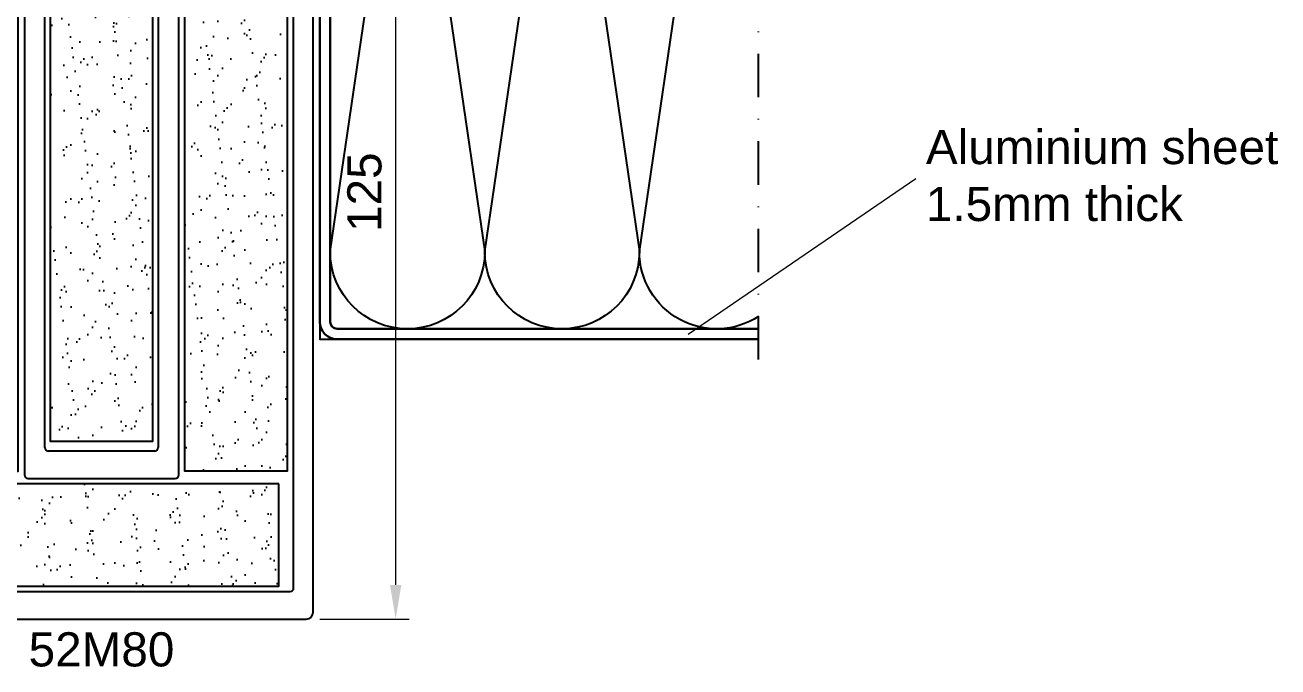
# Model space of a CAD drawing. Header units: millimetres. Extents: x 22319 to 27873, y 35287 to 39437.
# Drawn here: x 22554.6 to 22738.1, y 38482.6 to 38576.6 of the extents above; entities that cross this region are included whole.
import ezdxf
from ezdxf.enums import TextEntityAlignment as Align

# ---------------------------------------------------------------- set-up
doc = ezdxf.new("R2010")
doc.units = ezdxf.units.MM
doc.header["$LTSCALE"] = 0.5
doc.linetypes.add('DASHDOT', pattern=[25.4, 12.7, -6.35, 0, -6.35])
for name, color, linetype, lineweight in [('AM_0', 7, 'Continuous', 30), ('AM_4', 3, 'Continuous', 25), ('AM_5', 3, 'Continuous', 18), ('AM_6', 2, 'Continuous', 20), ('AM_7', 4, 'DASHDOT', 25), ('AM_8', 1, 'Continuous', 25)]:
    doc.layers.add(name, color=color, linetype=linetype, lineweight=lineweight)
doc.layers.add('PROFILE_PO', color=2, linetype='Continuous')
doc.styles.add('Border', font='ARIAL.TTF')
doc.styles.get("Standard").update_dxf_attribs({"font": 'ARIAL.TTF'})
doc.dimstyles.new('SBS_DIN$0', dxfattribs={"dimscale": 2, "dimtxt": 2.5, "dimasz": 2.5, "dimexe": 1, "dimexo": 1, "dimgap": 1, "dimtad": 1, "dimrnd": 0.5, "dimdsep": 46, "dimtxsty": 'Standard', "dimcen": 0, "dimclrd": 256, "dimclre": 256, "dimclrt": 2, "dimadec": 0, "dimazin": 2, "dimtp": 0.1, "dimtm": 0.1, "dimtfac": 0.71, "dimtofl": 0, "dimtmove": 0, "dimatfit": 3, "dimfxl": 0, "dimlwd": -1, "dimlwe": -1, "dimarcsym": 0})
pattern_1 = [(307.5, (-885.1022039818417, -1277.689450924772), (4.894132373293424, 0.1600031295984037), [0, -3.860799999999998, 0, -4.317999999999995, 0, -4.127499999999995]), (277.5, (-885.1022039818417, -1277.689450924772), (7.168251005683542, -4.495232831380028), [0, -2.0828, 0, -3.4798, 0, -1.3335]), (237.5, (-885.1022039818417, -1274.565250924774), (0.01437184678545546, -7.90992370241458), [0, -1.27, 0, -4.572, 0, -5.969]), (227.5, (-885.1022039818417, -1274.565250924774), (2.229293232572161, -7.635564524722972), [0, -0.6349999999999993, 0, -2.997199999999997, 0, -3.428999999999998])]

# ---------------------------------------------------------------- blocks, each defined once
blk = doc.blocks.new('52M80')
for p, q in [((-7.795000000001892, -3.5), (7.805000000000291, -3.5)), ((-8.295000000001892, -84.90000000000146), (-8.295000000001892, -4)), ((8.305000000000291, -4), (8.305000000000291, -84.90000000000146)), ((7.805000000000291, -85.40000000000146), (-7.795000000001892, -85.40000000000146))]:
    blk.add_line(p, q)
for points in [[(-2.099999999998545, 23.66068722057389), (-2.099999999998545, 24.67952364800294), (-2.597568437347945, 24.96679491924442, -0.655628729096261), (-2.556042778294795, 25.33126095119223), (-2.099999999998545, 25.47068722057884), (-2.099999999998545, 26.48952364800061), (-2.597568437344307, 26.77679491924209, -0.6556287291027632), (-2.556042778294795, 27.14126095119718), (-2.099999999998545, 27.28068722057651), (-2.099999999998545, 28.29952364799829), (-2.597568437347945, 28.58679491924704, -0.655628729096261), (-2.556042778294795, 28.95126095119485), (-2.099999999998545, 29.09068722057418), (-2.099999999998545, 30.10952364800323), (-2.597568437347945, 30.39679491924471, -0.655628729096261), (-2.556042778294795, 30.76126095119253), (-2.099999999998545, 30.90068722057913), (-2.099999999998545, 31.9195236480009), (-2.597568437344307, 32.20679491924238, -0.6556287290989612), (-2.556042778294795, 32.5712609511902), (-2.099999999998545, 32.7106872205768), (-2.099999999998545, 33.72952364799858), (-2.597568437347945, 34.01679491924733, -0.655628729096261), (-2.556042778294795, 34.38126095119515), (-2.099999999998545, 34.52068722057447), (-2.099999999998545, 35.53952364800352), (-2.597568437347945, 35.826794919245, -0.655628729096261), (-2.556042778294795, 36.19126095119282), (-2.099999999998545, 36.33068722057214), (-2.099999999998545, 37.13397459621774), (-3.599999999998545, 38), (-4.799999999999272, 38, 0.4142135623730949), (-5, 37.80000000000291), (-5, 0.5, -0.414213562373095), (-5.5, 0), (-28.40000000000146, 0, -0.414213562373095), (-28.90000000000146, 0.5), (-28.90000000000146, 7.5, -0.414213562373095), (-28.40000000000146, 8), (-22.5, 8, 0.414213562373095), (-20, 10.5), (-20, 14.79999919881811, 0.4142147356762239), (-20.20000080118189, 14.9999991988152), (-22.21716697046213, 14.99999111823854, 0.1989113262788697), (-22.3585875255194, 14.94141247447988), (-22.9414213562377, 14.35857864376158, 0.1989123673796581), (-23, 14.21715728752315), (-23, 14.20000000000437, 0.4142135623730951), (-22.79999999999927, 14), (-21.70000000000073, 14, -0.414213562373095), (-21.5, 13.80000000000291), (-21.5, 11, -0.414213562373095), (-22, 10.5), (-25.20000000000073, 10.5), (-25.5, 10.20000000000437), (-25.79999999999927, 10.5), (-29, 10.5, -0.414213562373095), (-29.5, 11), (-29.5, 13.80000000000291, -0.414213562373095), (-29.29999999999927, 14), (-28.20000000000073, 14.00000000000728, 0.414213562373095), (-28, 14.20000000000437), (-28, 14.21715728752315, 0.1989123673824275), (-28.0585786437623, 14.35857864376158), (-28.64142135623842, 14.94142135624134, 0.1989123673763152), (-28.78284271247321, 15), (-30.79999999999927, 15, 0.4142135623730949), (-31, 14.80000000000291), (-31, -109, 0.4142135623730951), (-30, -110), (30, -110, 0.414213562373095), (31, -109), (31, 15), (28.70000000000073, 15), (28, 14.30000000000291), (28, 14), (29.5, 14), (29.5, 11, -0.414213562373095), (29, 10.5), (25.79999999999927, 10.5), (25.5, 10.20000000000437), (25.20000000000073, 10.5), (22, 10.5, -0.414213562373095), (21.5, 11), (21.5, 14), (23, 14), (23, 14.30000000000291), (22.29999999999927, 15), (20, 15), (20, 10.5, 0.4142135623730951), (22.5, 8), (28.40000000000146, 8, -0.414213562373095), (28.90000000000146, 7.5), (28.90000000000146, 0.5, -0.414213562373095), (28.40000000000146, 0), (5.5, 0, -0.414213562373095), (5, 0.5), (5, 37.80000000000291, 0.414213562373095), (4.799999999999272, 38), (2.599999999998545, 38, 0.414213562373095), (2.099999999998545, 37.5), (2.099999999998545, 37.33068722057214), (2.556042778294795, 37.19126095119282, -0.655628729096261), (2.597568437347945, 36.826794919245), (2.099999999998545, 36.53952364800352), (2.099999999998545, 35.52068722057447), (2.556042778294795, 35.38126095119515, -0.655628729096261), (2.597568437347945, 35.01679491924733), (2.099999999998545, 34.72952364799858), (2.099999999998545, 33.7106872205768), (2.556042778294795, 33.5712609511902, -0.6556287290989614), (2.597568437344307, 33.20679491924238), (2.099999999998545, 32.9195236480009), (2.099999999998545, 31.90068722057913), (2.556042778294795, 31.76126095119253, -0.655628729096261), (2.597568437347945, 31.39679491924471), (2.099999999998545, 31.10952364800323), (2.099999999998545, 30.09068722057418), (2.556042778294795, 29.95126095119485, -0.6556287290962612), (2.597568437347945, 29.58679491924704), (2.099999999998545, 29.29952364799829), (2.099999999998545, 28.28068722057651), (2.556042778294795, 28.14126095118991, -0.6556287290989614), (2.597568437344307, 27.77679491924209), (2.099999999998545, 27.48952364800061), (2.099999999998545, 26.47068722057884), (2.556042778294795, 26.33126095119223, -0.655628729096261), (2.597568437347945, 25.96679491924442), (2.099999999998545, 25.67952364800294), (2.099999999998545, 24.66068722057389), (2.556042778294795, 24.52126095119456, -0.655628729096261), (2.597568437347945, 24.15679491924675), (2.099999999998545, 23.86952364799799), (2.099999999998545, 22.47439975342422, -0.315298788879363), (1.902606042996922, 22.19249196718738), (0, 21.5), (-1.902606042996922, 22.19249196718738, -0.315298788879363), (-2.099999999998545, 22.47439975342422), (-2.099999999998545, 22.86952364799799), (-2.597568437347945, 23.15679491924675, -0.655628729096261), (-2.556042778294795, 23.52126095119456)], [(-3, 20.40000000000146, -0.414213562373088), (-2.700000000000728, 20.70000000000437), (2.700000000000728, 20.70000000000437, -0.414213562373095), (3, 20.40000000000146), (3, 0.3000000000029104, -0.4142135623730813), (2.700000000000728, 0), (-2.700000000000728, 0, -0.414213562373095), (-3, 0.3000000000029104)], [(27.59999999999854, -106), (-27.59999999999854, -106, -0.414213562373095), (-28.09999999999854, -105.5), (-28.09999999999854, -4, -0.414213562373095), (-27.59999999999854, -3.5), (-11.79500000000189, -3.5, -0.414213562373095), (-11.29500000000189, -4), (-11.29500000000189, -88.90000000000146, 0.4142135623730951), (-10.79500000000189, -89.40000000000146), (10.80500000000029, -89.40000000000146, 0.414213562373095), (11.30500000000029, -88.90000000000146), (11.30500000000029, -4, -0.414213562373095), (11.80500000000029, -3.5), (27.59999999999854, -3.5, -0.414213562373095), (28.09999999999854, -4), (28.09999999999854, -105.5, -0.4142135623730284)]]:
    blk.add_lwpolyline(points, format="xyb", close=True)
for centre, radius, start, end in [((-7.795000000001892, -4), 0.4999999999999999, 90, 180), ((7.805000000000291, -4), 0.5, 0, 90), ((-7.795000000001892, -84.90000000000146), 0.4999999999999999, 180, 270), ((7.805000000000291, -84.90000000000146), 0.4999999999999999, 270, 0)]:
    blk.add_arc(centre, radius, start, end)
blk = doc.blocks.new('52M80_F')
at = {"layer": 'AM_8'}
h = blk.add_hatch(dxfattribs=at)
h.set_pattern_fill('AR-SAND', color=256, scale=0.1, angle=270, style=0)
h.set_pattern_definition([(232.5, (885.1022039818417, -1277.539450924771), (-4.894132373293424, 0.1600031295984037), [0, -3.860799999999997, 0, -4.317999999999993, 0, -4.127499999999993]), (262.5, (885.1022039818417, -1277.539450924771), (-7.168251005683542, -4.495232831380028), [0, -2.0828, 0, -3.4798, 0, -1.3335]), (302.5, (885.1022039818417, -1274.415250924772), (-0.01437184678545546, -7.90992370241458), [0, -1.27, 0, -4.572, 0, -5.969]), (312.5, (885.1022039818417, -1274.415250924772), (-2.229293232572161, -7.635564524722972), [0, -0.6349999999999991, 0, -2.997199999999996, 0, -3.428999999999997])])
h.paths.add_polyline_path([(-27.20249999999942, -5.349999999998545), (-27.20249999999942, -88.34999999999854), (-12.20249999999942, -88.34999999999854), (-12.20249999999942, -5.349999999998545)])
h = blk.add_hatch(dxfattribs=at)
h.set_pattern_fill('AR-SAND', color=256, scale=0.1, angle=270, style=0)
h.set_pattern_definition(pattern_1)
h.paths.add_polyline_path([(-7.5, -4.94999999999709), (-7.5, -83.94999999999709), (7.5, -83.94999999999709), (7.5, -4.94999999999709)])
h = blk.add_hatch(dxfattribs=at)
h.set_pattern_fill('AR-SAND', color=256, scale=0.1, angle=270, style=0)
h.set_pattern_definition([(307.5, (-885.1022039818417, -1277.539450924771), (4.894132373293424, 0.1600031295984037), [0, -3.860799999999997, 0, -4.317999999999993, 0, -4.127499999999993]), (277.5, (-885.1022039818417, -1277.539450924771), (7.168251005683542, -4.495232831380028), [0, -2.0828, 0, -3.4798, 0, -1.3335]), (237.5, (-885.1022039818417, -1274.415250924772), (0.01437184678545546, -7.90992370241458), [0, -1.27, 0, -4.572, 0, -5.969]), (227.5, (-885.1022039818417, -1274.415250924772), (2.229293232572161, -7.635564524722972), [0, -0.6349999999999991, 0, -2.997199999999996, 0, -3.428999999999997])])
h.paths.add_polyline_path([(27.20249999999942, -5.349999999998545), (27.20249999999942, -88.34999999999854), (12.20249999999942, -88.34999999999854), (12.20249999999942, -5.349999999998545)])
h = blk.add_hatch(dxfattribs=at)
h.set_pattern_fill('AR-SAND', color=256, scale=0.1, angle=270, style=0)
h.set_pattern_definition(pattern_1)
h.paths.add_polyline_path([(26.00249999999869, -90.19999999999709), (-26.00249999999869, -90.19999999999709), (-26.00249999999869, -105.1999999999971), (26.00249999999869, -105.1999999999971)])
at = {"layer": 'AM_4'}
for points in [[(-27.20249999999942, -5.349999999998545), (-27.20249999999942, -88.34999999999854), (-12.20249999999942, -88.34999999999854), (-12.20249999999942, -5.349999999998545)], [(-7.5, -4.94999999999709), (-7.5, -83.94999999999709), (7.5, -83.94999999999709), (7.5, -4.94999999999709)], [(27.20249999999942, -5.349999999998545), (27.20249999999942, -88.34999999999854), (12.20249999999942, -88.34999999999854), (12.20249999999942, -5.349999999998545)], [(26.00249999999869, -90.19999999999709), (-26.00249999999869, -90.19999999999709), (-26.00249999999869, -105.1999999999971), (26.00249999999869, -105.1999999999971)]]:
    blk.add_lwpolyline(points, close=True, dxfattribs=at)
blk.add_blockref('52M80', (0, 0))
blk = doc.blocks.new('*D433')
at = {"layer": 'AM_5'}
for p, q in [((22598.76015052533, 38614.60557241277), (22610.85563683604, 38614.60557241277)), ((22608.85563683604, 38494.60557241277), (22608.85563683604, 38609.60557241277)), ((22597.76015052533, 38489.60557241277), (22610.85563683604, 38489.60557241277))]:
    blk.add_line(p, q, dxfattribs=at)
for points in [[(22608.0223035027, 38609.60557241277), (22609.68897016937, 38609.60557241277), (22608.85563683604, 38614.60557241277)], [(22608.0223035027, 38494.60557241277), (22609.68897016937, 38494.60557241277), (22608.85563683604, 38489.60557241277)]]:
    blk.add_solid(points, dxfattribs=at)
at = {"layer": 'Defpoints', "color": 0}
for p in [(22596.76015052533, 38614.60557241277), (22608.85563683604, 38614.60557241277), (22595.76015052533, 38489.60557241277)]:
    blk.add_point(p, dxfattribs=at)
at = {"layer": 'AM_5', "color": 2, "insert": (22604.30277189743, 38552.10557241277), "char_height": 5, "attachment_point": 5, "rotation": 90}
blk.add_mtext('125', dxfattribs=at)

msp = doc.modelspace()

# ---------------------------------------------------------------- linework, layer by layer
at = {"layer": 'AM_0'}
msp.add_lwpolyline([(22662.01520476481, 38532.10557241277), (22600.26015052533, 38532.10557241277, -0.414213562373095), (22599.26015052533, 38533.10557241277), (22599.26015052533, 38629.6055800968, 0.414213562373095), (22596.76015052533, 38632.1055800968), (22577.76015052533, 38632.1055800968), (22577.76015052533, 38630.6055800968), (22596.76015052533, 38630.6055800968, -0.414213562373095), (22597.76015052533, 38629.6055800968), (22597.76015052533, 38533.10557241277, 0.414213562373095), (22600.26015052533, 38530.60557241277), (22662.01520476481, 38530.60557241277)], format="xyb", dxfattribs=at)
at = {"layer": 'AM_6'}
msp.add_line((22685.06308312285, 38554.04615829265), (22651.682530319, 38531.26024507602), dxfattribs=at)
at = {"layer": 'AM_7'}
msp.add_line((22662.01520476481, 38527.60557241277), (22662.01520476481, 38687.05649927171), dxfattribs=at)
at = {"layer": 'AM_8'}
msp.add_lwpolyline([(22662.01520476481, 38533.91060643613, -0.5937328149170547), (22644.55717449512, 38543.42982840527), (22655.88143048756, 38620.78132410438, 1.000000000000964), (22633.23291850267, 38620.78132410441), (22644.55717449512, 38543.42982840527, -0.9999999999987149), (22621.90866251022, 38543.42982840524), (22633.23291850267, 38620.78132410436, 1.000000000000964), (22610.58440651777, 38620.78132410438), (22621.90866251022, 38543.42982840524, -0.9999999999987149), (22599.26015052533, 38543.42982840521), (22610.58440651777, 38620.78132410433, 0.4592439112516039), (22597.55374823371, 38631.97627676176)], format="xyb", dxfattribs=at)
at = {"layer": 'PROFILE_PO'}
msp.add_lwpolyline([(22596.76021052533, 38615.10557241277), (22597.76021052533, 38615.10557241277), (22597.76021052533, 38530.60557241277), (22662.01520476481, 38530.60557241277)], dxfattribs=at)

# ---------------------------------------------------------------- block references
msp.add_blockref('52M80_F', (22565.76015052533, 38599.60557241277))

# ---------------------------------------------------------------- texts
at = {"layer": 'AM_6', "style": 'Border'}
msp.add_text('52M80', height=5, dxfattribs=at).set_placement((22565.76012052533, 38485.17547633866), align=Align.MIDDLE_CENTER)
at = {"layer": 'AM_6', "insert": (22686.5274842248, 38561.21950554194), "char_height": 5, "width": 63.39269892908487, "attachment_point": 1, "style": 'Border'}
msp.add_mtext('Aluminium sheet 1.5mm thick', dxfattribs=at)

# ---------------------------------------------------------------- dimensions: what is measured, and where the dimension line sits
at = {"layer": 'AM_5'}
dim = msp.add_linear_dim(base=(22608.85563683604, 38614.60557241277), p1=(22595.76015052533, 38489.60557241277), p2=(22596.76015052533, 38614.60557241277), angle=270, dimstyle='SBS_DIN$0', dxfattribs=at)
dim.commit()
dim.dimension.update_dxf_attribs({"geometry": '*D433', "text_midpoint": (22604.30277189743, 38552.10557241277)})

doc.saveas('drawing.dxf')
